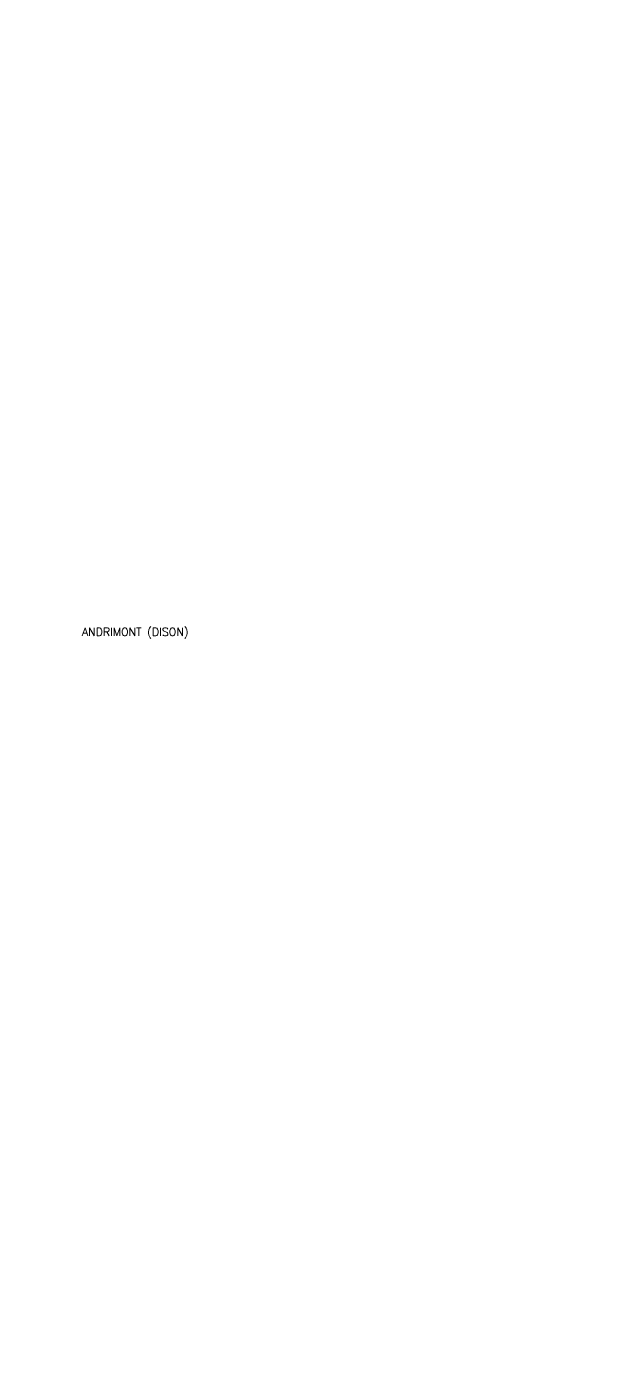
# Model space of a CAD drawing. Header units: millimetres. Extents: x 256000 to 257000, y 144000 to 145001.
# Drawn here: x 255999.8 to 256144.8, y 144303.4 to 144638.7 of the extents above; entities that cross this region are included whole.
import ezdxf
from ezdxf.enums import TextEntityAlignment as Align

# ---------------------------------------------------------------- set-up
doc = ezdxf.new("R2010")
doc.units = ezdxf.units.MM
doc.linetypes.add('DASHED', pattern=[0.75, 0.5, -0.25])
for name, color, linetype in [('W0001', 6, 'DASHED'), ('W0008', 7, 'CONTINUOUS'), ('W0980', 7, 'CONTINUOUS')]:
    doc.layers.add(name, color=color, linetype=linetype)
doc.styles.get("Standard").update_dxf_attribs({"font": 'romans.shx', "width": 0.85})

msp = doc.modelspace()

# ---------------------------------------------------------------- linework, layer by layer
at = {"layer": 'W0001'}
for points in [[(256295.03, 144586.36, -0.000002), (256297.34, 144577.54, 0.000001), (256299.64, 144568.73, 0.000219)], [(256264.62, 144702.54, 0.000016), (256281.55, 144637.86, -0.000036)]]:
    msp.add_lwpolyline(points, format="xyb", dxfattribs=at)
at = {"layer": 'W0008'}
for points in [[(256345.12, 144420.41, 0.000002), (256349.62, 144406.3, 0.000003), (256352.75, 144396.5, 0.00002)], [(256355.22, 144388.75, -0.000007), (256362.36, 144366.39, -0.00164)]]:
    msp.add_lwpolyline(points, format="xyb", dxfattribs=at)

# ---------------------------------------------------------------- texts
at = {"layer": 'W0980'}
msp.add_text('ANDRIMONT (DISON)', height=2, dxfattribs=at).set_placement((256026.94, 144487.31), align=Align.MIDDLE)

doc.saveas('drawing.dxf')
